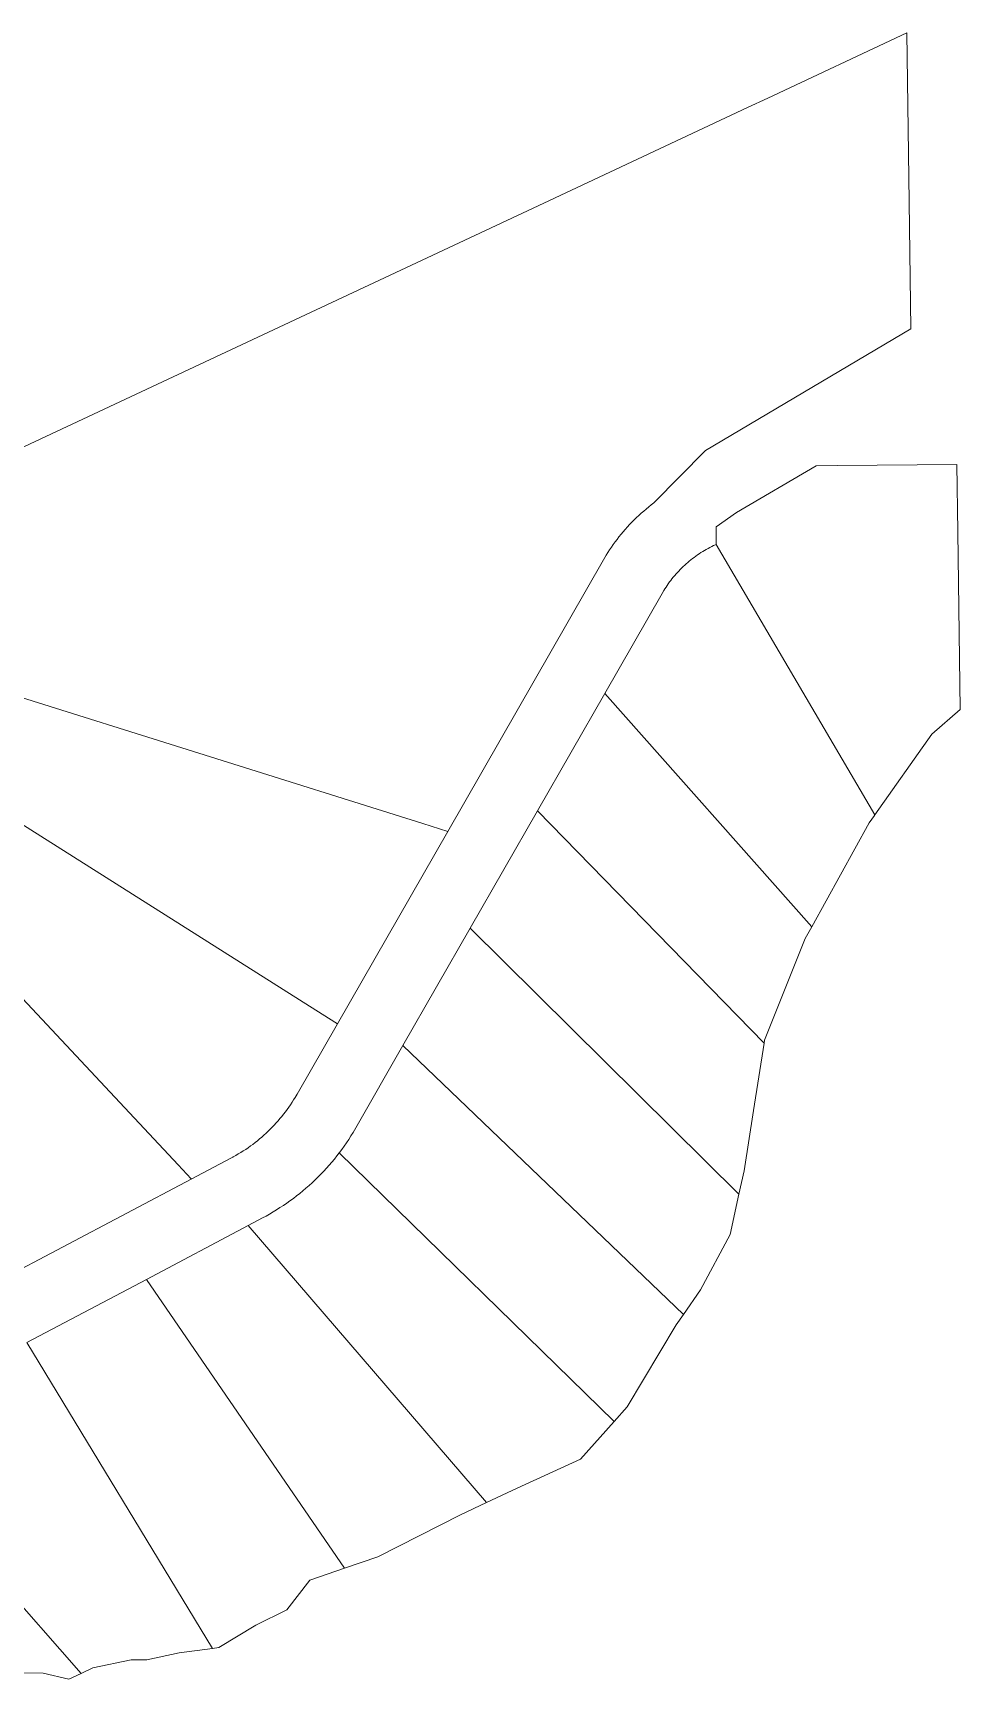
# Model space of a CAD drawing. Header units: feet. Extents: x 865220 to 2774701, y -2240498 to 961524.
# Drawn here: x 2772266 to 2772952, y 960094 to 961311 of the extents above; entities that cross this region are included whole.
import ezdxf

# ---------------------------------------------------------------- set-up
doc = ezdxf.new("R2010")
doc.units = ezdxf.units.FT
doc.header["$LTSCALE"] = 0.015
doc.header["$MEASUREMENT"] = 0
doc.layers.add('Parcels', color=7, linetype='Continuous', lineweight=0)

msp = doc.modelspace()

# ---------------------------------------------------------------- linework, layer by layer
at = {"layer": 'Parcels', "lineweight": 5, "ltscale": 100}
for p, q in [((2772912.3, 961310.8), (2772809.5, 961262.6)), ((2772913.9, 961185.9), (2772912.3, 961310.8)), ((2772912.3, 961310.8), (2772912.3, 961310.8)), ((2772809.5, 961262.6), (2772794.6, 961255.6)), ((2772794.6, 961255.6), (2772643.9, 961185)), ((2772643.9, 961185), (2772056.6, 960909.7)), ((2772915.1, 961092.1), (2772913.9, 961185.9)), ((2772763.5, 961002.1), (2772915.1, 961092.1)), ((2772915.1, 961092.1), (2772915.1, 961092.1)), ((2772725.4, 960963.4), (2772763.5, 961002.1)), ((2772845.2, 960990.8), (2772786.4, 960956.2)), ((2772861, 960990.9), (2772845.2, 960990.8)), ((2772949.3, 960991.8), (2772861, 960990.9)), ((2772950, 960941.9), (2772949.3, 960991.8)), ((2772712.5, 960952.5), (2772714.2, 960954.1)), ((2772714.2, 960954.1), (2772716, 960955.7)), ((2772716, 960955.7), (2772717.8, 960957.3)), ((2772717.8, 960957.3), (2772719.6, 960958.8)), ((2772719.6, 960958.8), (2772721.5, 960960.4)), ((2772721.5, 960960.4), (2772723.4, 960961.8)), ((2772723.4, 960961.8), (2772725.3, 960963.3)), ((2772725.3, 960963.3), (2772725.4, 960963.4)), ((2772786.4, 960956.2), (2772771.4, 960945.6)), ((2772701.1, 960940.2), (2772702.6, 960942)), ((2772702.6, 960942), (2772704.2, 960943.8)), ((2772704.2, 960943.8), (2772705.8, 960945.6)), ((2772705.8, 960945.6), (2772707.4, 960947.4)), ((2772707.4, 960947.4), (2772709.1, 960949.1)), ((2772709.1, 960949.1), (2772710.7, 960950.8)), ((2772710.7, 960950.8), (2772712.5, 960952.5)), ((2772771.4, 960945.6), (2772771.4, 960932.7)), ((2772951.6, 960810.6), (2772950, 960941.9)), ((2772950, 960941.9), (2772950, 960941.9)), ((2772691.2, 960926.6), (2772692.5, 960928.6)), ((2772692.5, 960928.6), (2772693.9, 960930.6)), ((2772693.9, 960930.6), (2772695.2, 960932.6)), ((2772695.2, 960932.6), (2772696.6, 960934.5)), ((2772696.6, 960934.5), (2772698.1, 960936.4)), ((2772698.1, 960936.4), (2772699.5, 960938.3)), ((2772699.5, 960938.3), (2772701.1, 960940.2)), ((2772764, 960929), (2772762.7, 960928.2)), ((2772765.4, 960929.7), (2772764, 960929)), ((2772766.7, 960930.4), (2772765.4, 960929.7)), ((2772768.1, 960931.1), (2772766.7, 960930.4)), ((2772769.4, 960931.8), (2772768.1, 960931.1)), ((2772770.8, 960932.4), (2772769.4, 960931.8)), ((2772771.4, 960932.7), (2772770.8, 960932.4)), ((2772888.7, 960732.7), (2772771.4, 960932.7)), ((2772573, 960720.5), (2772688, 960921.3)), ((2772688, 960921.3), (2772690, 960924.6)), ((2772690, 960924.6), (2772691.2, 960926.6)), ((2772746.9, 960916.3), (2772745.8, 960915.2)), ((2772748.1, 960917.3), (2772746.9, 960916.3)), ((2772749.2, 960918.3), (2772748.1, 960917.3)), ((2772750.3, 960919.3), (2772749.2, 960918.3)), ((2772751.5, 960920.3), (2772750.3, 960919.3)), ((2772752.7, 960921.3), (2772751.5, 960920.3)), ((2772753.9, 960922.2), (2772752.7, 960921.3)), ((2772755.1, 960923.1), (2772753.9, 960922.2)), ((2772756.3, 960924), (2772755.1, 960923.1)), ((2772757.6, 960924.9), (2772756.3, 960924)), ((2772758.8, 960925.8), (2772757.6, 960924.9)), ((2772760.1, 960926.6), (2772758.8, 960925.8)), ((2772761.4, 960927.4), (2772760.1, 960926.6)), ((2772762.7, 960928.2), (2772761.4, 960927.4)), ((2772736.9, 960904.9), (2772736, 960903.6)), ((2772737.8, 960906.1), (2772736.9, 960904.9)), ((2772738.7, 960907.3), (2772737.8, 960906.1)), ((2772739.7, 960908.5), (2772738.7, 960907.3)), ((2772740.7, 960909.6), (2772739.7, 960908.5)), ((2772741.7, 960910.8), (2772740.7, 960909.6)), ((2772742.7, 960911.9), (2772741.7, 960910.8)), ((2772743.2, 960912.5), (2772742.7, 960911.9)), ((2772743.7, 960913), (2772743.2, 960912.5)), ((2772744.8, 960914.1), (2772743.7, 960913)), ((2772745.8, 960915.2), (2772744.8, 960914.1)), ((2772731.4, 960896.4), (2772689, 960822.4)), ((2772732.6, 960898.5), (2772731.4, 960896.4)), ((2772733.4, 960899.8), (2772732.6, 960898.5)), ((2772734.3, 960901.1), (2772733.4, 960899.8)), ((2772735.1, 960902.4), (2772734.3, 960901.1)), ((2772736, 960903.6), (2772735.1, 960902.4)), ((2772554.7, 960726.3), (2772227.1, 960829.1)), ((2772689, 960822.4), (2772639.3, 960735.6)), ((2772842.1, 960650), (2772689, 960822.4)), ((2772930.7, 960792.4), (2772951.6, 960810.6)), ((2772888.7, 960732.7), (2772930.7, 960792.4)), ((2772475.5, 960588.3), (2772175, 960778.5)), ((2772129.7, 960734.6), (2772373.7, 960473.9)), ((2772373.7, 960473.9), (2772129.7, 960734.6)), ((2772639.3, 960735.6), (2772589.6, 960648.9)), ((2772639.3, 960735.6), (2772806.8, 960563.8)), ((2772573, 960720.5), (2772554.7, 960726.3)), ((2772842.1, 960650), (2772884.5, 960726.7)), ((2772884.5, 960726.7), (2772888.4, 960732.2)), ((2772888.4, 960732.2), (2772888.7, 960732.7)), ((2772888.7, 960732.7), (2772888.7, 960732.7)), ((2772491.5, 960578.2), (2772573, 960720.5)), ((2772573, 960720.5), (2772573, 960720.5)), ((2772589.6, 960648.9), (2772539.9, 960562.1)), ((2772788.2, 960452.2), (2772589.6, 960648.9)), ((2772837.2, 960641.3), (2772842.1, 960650)), ((2772842.1, 960650), (2772842.1, 960650)), ((2772807.1, 960566.1), (2772837.2, 960641.3)), ((2772491.5, 960578.2), (2772475.5, 960588.3)), ((2772461.7, 960526.2), (2772491.5, 960578.2)), ((2772491.5, 960578.2), (2772491.5, 960578.2)), ((2772799, 960514.2), (2772806.8, 960563.8)), ((2772806.8, 960563.8), (2772807.1, 960566.1)), ((2772806.8, 960563.8), (2772806.8, 960563.8)), ((2772539.9, 960562.1), (2772505.1, 960501.4)), ((2772539.9, 960562.1), (2772747.3, 960363.4)), ((2772453, 960513.2), (2772454.3, 960514.9)), ((2772454.3, 960514.9), (2772455.6, 960516.6)), ((2772455.6, 960516.6), (2772456.8, 960518.4)), ((2772456.8, 960518.4), (2772458, 960520.2)), ((2772458, 960520.2), (2772459.1, 960522)), ((2772459.1, 960522), (2772460.2, 960523.8)), ((2772460.2, 960523.8), (2772461.7, 960526.2)), ((2772443.3, 960501.8), (2772444.8, 960503.4)), ((2772444.8, 960503.4), (2772446.2, 960504.9)), ((2772446.2, 960504.9), (2772447.6, 960506.5)), ((2772447.6, 960506.5), (2772449, 960508.2)), ((2772449, 960508.2), (2772450.4, 960509.8)), ((2772450.4, 960509.8), (2772451.7, 960511.5)), ((2772451.7, 960511.5), (2772453, 960513.2)), ((2772792, 960469.6), (2772799, 960514.2)), ((2772428.9, 960489.1), (2772430.6, 960490.4)), ((2772430.6, 960490.4), (2772432.3, 960491.8)), ((2772432.3, 960491.8), (2772433.9, 960493.1)), ((2772433.9, 960493.1), (2772435.5, 960494.5)), ((2772435.5, 960494.5), (2772437.1, 960495.9)), ((2772437.1, 960495.9), (2772438.7, 960497.3)), ((2772438.7, 960497.3), (2772440.3, 960498.8)), ((2772440.3, 960498.8), (2772441.8, 960500.3)), ((2772441.8, 960500.3), (2772443.3, 960501.8)), ((2772498.2, 960490.3), (2772496.4, 960487.8)), ((2772499.8, 960492.8), (2772498.2, 960490.3)), ((2772501.4, 960495.4), (2772499.8, 960492.8)), ((2772503, 960497.9), (2772501.4, 960495.4)), ((2772505.1, 960501.4), (2772503, 960497.9)), ((2772383.5, 960463.4), (2772412.7, 960478.9)), ((2772412.7, 960478.9), (2772414.2, 960479.7)), ((2772414.2, 960479.7), (2772414.5, 960479.9)), ((2772414.5, 960479.9), (2772416.4, 960480.9)), ((2772416.4, 960480.9), (2772418.2, 960482)), ((2772418.2, 960482), (2772420.1, 960483.1)), ((2772420.1, 960483.1), (2772421.9, 960484.3)), ((2772421.9, 960484.3), (2772423.7, 960485.4)), ((2772423.7, 960485.4), (2772425.4, 960486.6)), ((2772425.4, 960486.6), (2772427.2, 960487.9)), ((2772427.2, 960487.9), (2772428.9, 960489.1)), ((2772489.2, 960478.2), (2772487.3, 960475.9)), ((2772491.1, 960480.6), (2772489.2, 960478.2)), ((2772492.7, 960482.8), (2772491.1, 960480.6)), ((2772492.9, 960483), (2772492.7, 960482.8)), ((2772492.7, 960482.8), (2772696.1, 960284.3)), ((2772494.7, 960485.4), (2772492.9, 960483)), ((2772496.4, 960487.8), (2772494.7, 960485.4)), ((2772373.7, 960473.9), (2772383.4, 960463.5)), ((2772479.2, 960467), (2772477.1, 960464.9)), ((2772481.3, 960469.2), (2772479.2, 960467)), ((2772483.3, 960471.4), (2772481.3, 960469.2)), ((2772485.3, 960473.6), (2772483.3, 960471.4)), ((2772487.3, 960475.9), (2772485.3, 960473.6)), ((2772788.2, 960452.2), (2772792, 960469.6)), ((2772240.6, 960388), (2772383.5, 960463.4)), ((2772383.4, 960463.5), (2772383.5, 960463.4)), ((2772383.5, 960463.4), (2772383.4, 960463.5)), ((2772465.9, 960454.7), (2772463.6, 960452.8)), ((2772468.2, 960456.7), (2772465.9, 960454.7)), ((2772470.5, 960458.7), (2772468.2, 960456.7)), ((2772472.7, 960460.7), (2772470.5, 960458.7)), ((2772474.9, 960462.8), (2772472.7, 960460.7)), ((2772477.1, 960464.9), (2772474.9, 960462.8)), ((2772449, 960442.3), (2772446.5, 960440.6)), ((2772451.5, 960443.9), (2772449, 960442.3)), ((2772454, 960445.6), (2772451.5, 960443.9)), ((2772456.4, 960447.4), (2772454, 960445.6)), ((2772458.9, 960449.1), (2772456.4, 960447.4)), ((2772461.3, 960451), (2772458.9, 960449.1)), ((2772463.6, 960452.8), (2772461.3, 960451)), ((2772781.8, 960422.4), (2772788.2, 960452.2)), ((2772788.2, 960452.2), (2772788.2, 960452.2)), ((2772436, 960434.7), (2772425.4, 960429.1)), ((2772438.7, 960436.1), (2772436, 960434.7)), ((2772441.3, 960437.6), (2772438.7, 960436.1)), ((2772443.9, 960439.1), (2772441.3, 960437.6)), ((2772446.5, 960440.6), (2772443.9, 960439.1)), ((2772425.4, 960429.1), (2772350.3, 960389.3)), ((2772425.4, 960429.1), (2772601.6, 960224.2)), ((2772759.7, 960381.5), (2772781.8, 960422.4)), ((2772350.3, 960389.3), (2772261.9, 960342.6)), ((2772350.3, 960389.3), (2772496.8, 960175.7)), ((2772747.3, 960363.4), (2772759.7, 960381.5)), ((2772741.9, 960355.6), (2772747.3, 960363.4)), ((2772747.3, 960363.4), (2772747.3, 960363.4)), ((2772705.7, 960295.1), (2772741.9, 960355.6)), ((2772261.9, 960342.6), (2772399.1, 960116.4)), ((2772671.1, 960256.3), (2772696.1, 960284.3)), ((2772696.1, 960284.3), (2772705.7, 960295.1)), ((2772696.1, 960284.3), (2772696.1, 960284.3)), ((2772142.5, 960279.6), (2772302.1, 960098)), ((2772624.2, 960234.8), (2772671.1, 960256.3)), ((2772601.6, 960224.2), (2772624.2, 960234.8)), ((2772582.3, 960215.2), (2772601.6, 960224.2)), ((2772601.6, 960224.2), (2772601.6, 960224.2)), ((2772521.4, 960184.2), (2772582.3, 960215.2)), ((2772471.1, 960166.8), (2772496.8, 960175.7)), ((2772496.8, 960175.7), (2772521.4, 960184.2)), ((2772496.8, 960175.7), (2772496.8, 960175.7)), ((2772454.2, 960145), (2772471.1, 960166.8)), ((2772431.2, 960133.6), (2772454.2, 960145)), ((2772403.9, 960117.1), (2772431.2, 960133.6)), ((2772350.5, 960108), (2772374.6, 960113.1)), ((2772374.6, 960113.1), (2772399.1, 960116.4)), ((2772399.1, 960116.4), (2772403.9, 960117.1)), ((2772399.1, 960116.4), (2772399.1, 960116.4)), ((2772302.1, 960098), (2772310.7, 960102)), ((2772310.7, 960102), (2772339, 960108.1)), ((2772339, 960108.1), (2772350.5, 960108)), ((2772244.8, 960098.3), (2772274.1, 960098.1)), ((2772274.1, 960098.1), (2772292.9, 960093.8)), ((2772292.9, 960093.8), (2772302.1, 960098)), ((2772302.1, 960098), (2772302.1, 960098))]:
    msp.add_line(p, q, dxfattribs=at)

doc.saveas('drawing.dxf')
